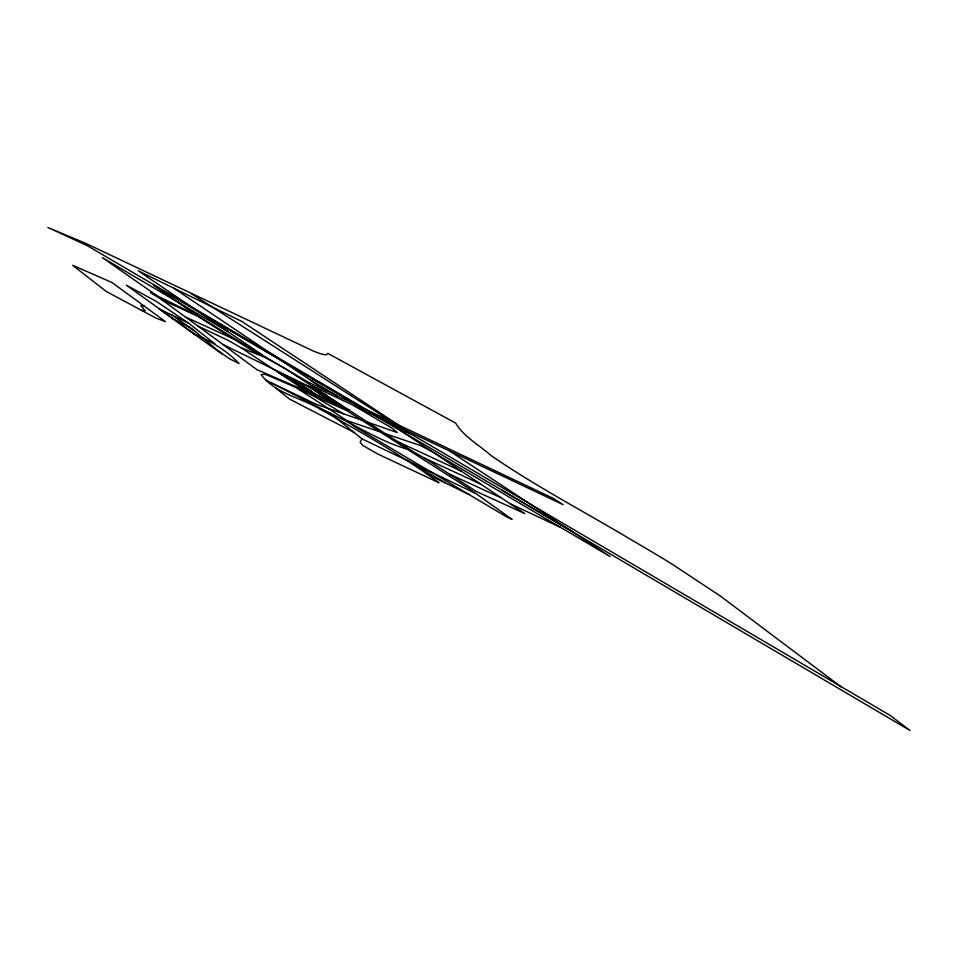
<?xml version="1.0" encoding="UTF-8"?>
<svg xmlns="http://www.w3.org/2000/svg" width="958" height="958" viewBox="0 0 958 958"><rect width="100%" height="100%" fill="white"/><g stroke="black" fill="none" stroke-linecap="round" stroke-linejoin="round"><path stroke-width="1.44" d="M265.689 379.979L330.271 413.329L361.98 438.848L360.136 442.237L362.974 445.53L377.153 453.709L439.027 482.784C401.462 454.679 360.256 432.022 319.601 408.779C300.333 397.546 275.281 393.522 261.259 374.782L264.085 374.219L267.126 375.033L296.07 387.583L347.191 420.73L354.137 426.322L507.333 517.308L512.099 519.392L469.073 488.676L346.329 410.383L297.926 388.792M405.964 448.859C379.56 440.86 355.394 425.029 330.271 413.329M143.951 305.901L140.814 305.506L145.185 310.859L141.425 310.308L106.075 291.352L72.676 265.27L112.038 282.55L165.483 321.66L156.19 318.212L141.425 310.308M375.979 416.119L563.16 504.698L553.856 498.651L308.105 382.05L246.146 345.658L197.348 315.493L150.789 292.741L161.519 299.543L197.947 326.067L228.471 340.521L240.817 347.598L264.719 357.31L284.622 368.291L412.67 451.362L426.37 459.181L476.533 491.574L524.792 513.572L386.373 421.053L311.781 385.667M347.191 420.73L379.284 431.579M385.2 433.615L420.706 445.674L431.292 451.134L610.102 556.562L449.446 450.919M271.449 382.949L316.511 404.372L361.585 420.083M367.704 422.215L397.211 432.549L392.301 428.298L354.053 405.737M399.103 429.531L411.09 434.082L890.114 715.398L910.1 730.511L501.166 489.766M319.601 408.779L331.24 413.82M325.265 397.331L336.486 402.372M304.464 388.864L313.218 393.163M336.162 403.079L329.54 400.109L331.468 401.342M305.446 390.445L349.359 410.108M282.275 374.925L293.867 380.158M287.556 377.943L294.381 381.021L289.807 378.075M319.277 392.241L308.093 386.314M314.727 390.565L325.948 395.618M319.984 393.942L331.205 398.983M186.259 317.373L232.914 338.641L258.193 354.34M449.697 474.246L501.178 497.837M161.519 299.543L198.055 316.463L232.914 338.641M193.983 334.138C210.736 340.94 226.447 350.353 239.009 363.465L229.645 358.879L217.813 350.484M424.562 458.152L480.437 483.994M397.319 441.446L461.038 471.049M509.728 503.537L560.502 527.319M361.98 438.848L474.426 492.867M197.947 326.067L223.082 344.569L326.079 394.816M172.057 315.134L158.836 308.751L222.507 354.424L194.462 330.869L172.057 315.134L188.714 323.241L215.299 344.185M261.785 354.592L138.299 270.839L241.859 321.457L398.636 425.148M426.059 473.527L468.785 494.412M172.679 318.739L188.391 326.606L194.462 330.869M354.221 432.501L289.436 399.031L276.132 388.397M402.647 430.872L87.286 245.679L47.9 227.489L85.334 243.188L312.883 350.844A134.838 7.436 28.4 0 0 323.038 354.412L326.295 354.843L327.816 353.382L455.661 423.113C463.84 436.836 479.239 445.039 491.059 455.553C535.75 486.281 583.901 511.524 630.424 539.27A160.896 11.005 29.2 0 1 671.295 563.627L720.416 596.08L841.986 687.533M398.432 429.136L153.543 285.34L197.348 315.493L178.296 302.381L102.326 257.582L156.717 295.543M201.551 313.697L572.225 531.474M178.296 302.381L227.968 331.588M310.452 380.098L337.875 396.217M411.09 434.082L411.808 434.453L191.073 293.531M310.56 394.169L343.563 413.88M405.833 459.373L445.566 483.06M340.832 406.072L314.715 389.307L282.981 374.997L309.147 391.882M330.582 400.755L309.506 387.2L320.726 392.265L341.79 405.773L303.387 388.565L298.058 385.116L311.613 391.199L301.063 384.409L287.508 378.302L277.066 371.572L288.657 376.805L299.1 383.523M309.65 390.325L314.966 393.75M240.817 347.598L306.632 391.223L256.672 369.549L223.082 344.569M173.985 288.31L326.079 390.601M188.714 323.241L155.962 301.183L126.336 285.197L196.342 335.24"/></g></svg>
